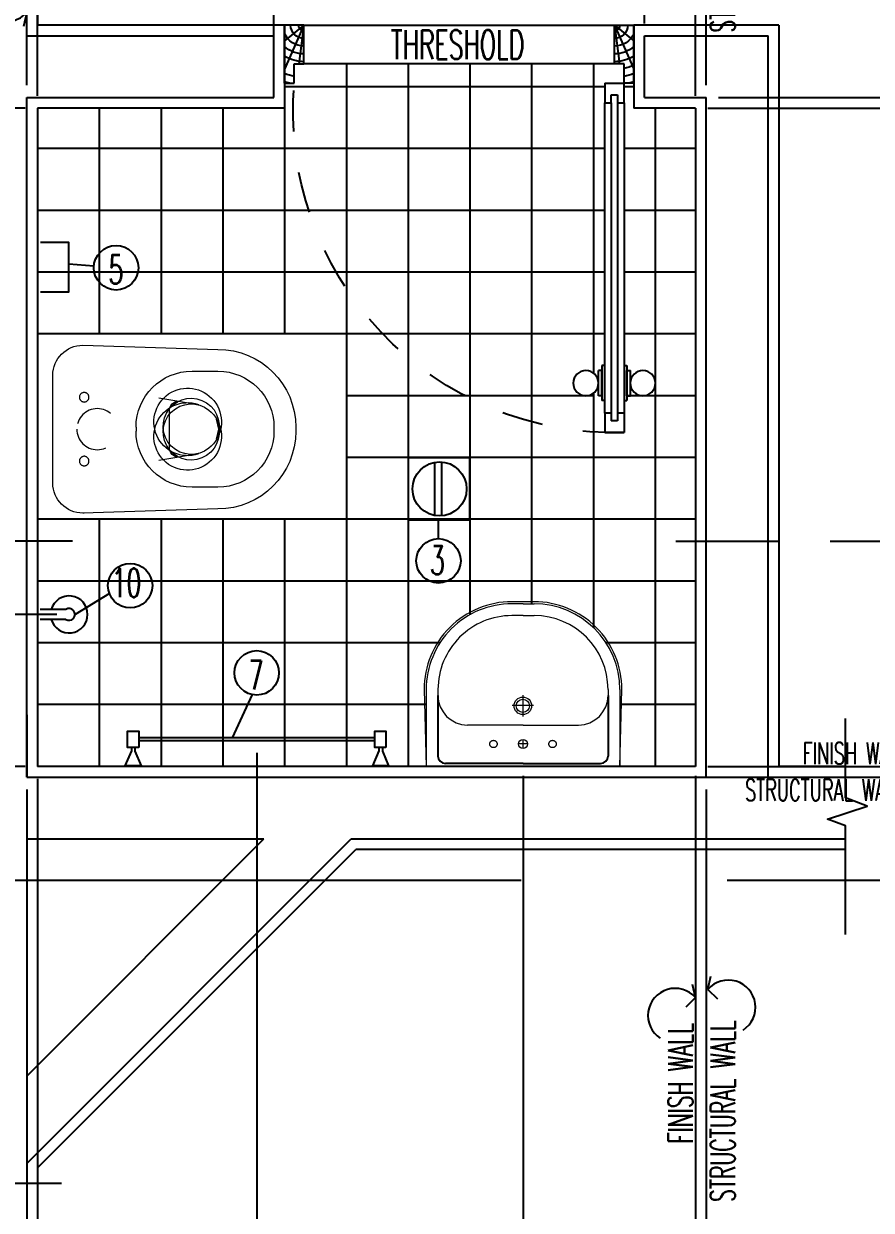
# Model space of a CAD drawing. Extents: x 417646.6 to 417675.4, y 43413.5 to 43433.4.
# Drawn here: x 417648.226 to 417650.284, y 43429.088 to 43431.969 of the extents above; entities that cross this region are included whole.
import ezdxf

# ---------------------------------------------------------------- set-up
doc = ezdxf.new("R2010")
doc.units = 0
doc.header["$MEASUREMENT"] = 0
doc.header["$PDMODE"] = 3
doc.header["$PDSIZE"] = 0.1
for name, pattern in [('CENTERX2', [4, 2.5, -0.5, 0.5, -0.5]), ('DASHED', [0.75, 0.5, -0.25]), ('HIDDEN', [0.375, 0.25, -0.125]), ('HIDDEN2', [0.1875, 0.125, -0.0625])]:
    doc.linetypes.add(name, pattern=pattern)
doc.layers.get('0').update_dxf_attribs({"linetype": 'CONTINUOUS'})
doc.layers.get('DEFPOINTS').update_dxf_attribs({"linetype": 'CONTINUOUS'})
for name, color, linetype in [('2', 2, 'CONTINUOUS'), ('AXES', 11, 'CENTERX2'), ('DIM', 4, 'CONTINUOUS'), ('DIM-NEW', 4, 'CONTINUOUS'), ('Dimout', 4, 'CONTINUOUS'), ('DOOR', 4, 'CONTINUOUS'), ('DOOR-DIM', 3, 'CONTINUOUS'), ('DW', 7, 'CONTINUOUS'), ('ELE', 3, 'CONTINUOUS'), ('ELEV-MARK', 6, 'CONTINUOUS'), ('FIX', 3, 'CONTINUOUS'), ('JUMP', 2, 'CONTINUOUS'), ('Plaster', 7, 'CONTINUOUS'), ('Tile', 5, 'CONTINUOUS'), ('TXT', 2, 'CONTINUOUS'), ('WALL', 6, 'CONTINUOUS')]:
    doc.layers.add(name, color=color, linetype=linetype)
doc.styles.add('ROMANS', font='ROMANS.shx', dxfattribs={"width": 0.6})
doc.dimstyles.new('R50', dxfattribs={"dimscale": 0, "dimtxt": 0.06, "dimasz": 0.03, "dimexe": 0.03, "dimexo": 0.03, "dimgap": 0.03, "dimtad": 1, "dimdec": 0, "dimlfac": 1000, "dimzin": 13, "dimdsep": 46, "dimtxsty": 'ROMANS', "dimblk": 'ARCHTICK', "dimcen": 0.09, "dimclrd": 4, "dimclre": 4, "dimclrt": 2, "dimadec": 0, "dimazin": 0, "dimtfac": 1, "dimtdec": 0, "dimtofl": 0, "dimtmove": 2, "dimatfit": 3, "dimldrblk": 'CLOSEDBLANK', "dimfxl": 0, "dimtolj": 1, "dimtzin": 0, "dimarcsym": 0})

# ---------------------------------------------------------------- blocks, each defined once
blk = doc.blocks.new('WC1')
at = {"layer": 'FIX', "lineweight": 20}
for p, q in [((35, 203.8), (-293, 193.8)), ((-230, 140.8), (-293, 140.8)), ((108, 0), (108, 130.8)), ((-149.8, 75.7), (-245.4, 60.1)), ((-482, 4.8), (-482, -4.8)), ((-429, 4.8), (-429, -4.8)), ((-288.7, 24.2), (-294.5, 0)), ((-294.5, 0), (-288.7, -24.2)), ((-94, 4.8), (-94, -4.8)), ((108, -130.8), (108, 0)), ((-245.4, -60.1), (-149.8, -75.7)), ((-293, -140.8), (-230, -140.8)), ((-293, -193.8), (35, -203.8)), ((31.8, -203.8), (35, -203.8))]:
    blk.add_line(p, q, dxfattribs=at)
at = {"layer": 'FIX', "linetype": 'Continuous', "lineweight": 20}
blk.add_line((-175.1, -47.3), (-175.4, 44.6), dxfattribs=at)
at = {"layer": 'FIX', "linetype": 'HIDDEN', "lineweight": 20, "ltscale": 0.05}
for centre in [(31.8, 77.5), (31.8, -77.5)]:
    blk.add_circle(centre, 11.6, dxfattribs=at)
at = {"layer": 'FIX', "linetype": 'HIDDEN2', "lineweight": 20, "ltscale": 0.3}
blk.add_circle((0, 0), 49.8, dxfattribs=at)
at = {"layer": 'FIX', "lineweight": 20}
for centre, radius, start, end in [((35, 130.8), 73, 360, 90), ((-293, 4.8), 189, 90, 180), ((-293, 4.8), 136, 90, 180), ((-230, 4.8), 136, 360, 90), ((-219.4, -17.6), 82, 108.496, 128.9242), ((-228, -6.9), 68.2, 128.9242, 152.8468), ((-293, -4.8), 189, 180, 270), ((-293, -4.8), 136, 180, 270), ((-228, 6.9), 68.2, 207.1532, 231.0758), ((-230, -4.8), 136, 270, 0), ((-219.4, 17.6), 82, 231.0758, 251.504), ((35, -130.8), 73, 270, 0)]:
    blk.add_arc(centre, radius, start, end, dxfattribs=at)
at = {"layer": 'FIX', "linetype": 'Continuous', "lineweight": 20}
for centre, start, end in [((-197.7, 45.5), 357.6662, 91.6121), ((-197.4, -45.6), 268.3879, 2.3338)]:
    blk.add_arc(centre, 22.3, start, end, dxfattribs=at)
blk = doc.blocks.new('DOOR90')
at = {"layer": 'DOOR', "color": 7, "linetype": 'ByBlock'}
for p, q in [((-150, 0), (0, 0)), ((-150, 0), (-150, -25)), ((0, -50), (-113.7, 0)), ((0, -50), (-40.1, 0)), ((0, -50), (0, 0)), ((-1000, -25), (-1050, -25)), ((-1050, -75), (-1050, -25)), ((-1050, -25), (-1050, -75)), ((-1000, -25), (-1000, -42)), ((-877.6, -17.8), (-967.6, -17.8)), ((-967.6, -25), (-967.6, -17.8)), ((-955, -8.8), (-890.2, -8.8)), ((-955, -17.8), (-955, -8.8)), ((-955, -17.8), (-890.2, -17.8)), ((-890.2, -17.8), (-890.2, -8.8)), ((-877.6, -25), (-877.6, -17.8)), ((-200, -25), (-150, -25)), ((-200, -42), (-200, -25)), ((-150, -25), (-100, -25)), ((-150, -75), (-150, -25)), ((-100, -25), (-100, -50)), ((-1000, -42), (-1020, -42)), ((-1020, -42), (-1020, -58)), ((-1000, -58), (-1020, -58)), ((-1000, -58), (-1000, -75)), ((-180, -42), (-200, -42)), ((-200, -58), (-180, -58)), ((-200, -75), (-200, -58)), ((-180, -58), (-180, -42)), ((0, -50), (-100, -36.6)), ((-100, -50), (0, -50)), ((-1000, -75), (-1050, -75)), ((-967.6, -75), (-967.6, -82.2)), ((-877.6, -82.2), (-967.6, -82.2)), ((-955, -82.2), (-890.2, -82.2)), ((-955, -82.2), (-955, -91.2)), ((-955, -91.2), (-890.2, -91.2)), ((-890.2, -82.2), (-890.2, -91.2)), ((-877.6, -75), (-877.6, -82.2)), ((-150, -75), (-200, -75)), ((0, -850), (-113.7, -900)), ((-100, -875), (-100, -850)), ((0, -850), (-100, -863.4)), ((-100, -850), (0, -850)), ((0, -850), (-40.1, -900)), ((0, -850), (0, -900)), ((-150, -875), (-100, -875)), ((-150, -900), (-150, -875)), ((-150, -900), (0, -900)), ((0, -900), (-150, -900))]:
    blk.add_line(p, q, dxfattribs=at)
at = {"layer": 'DOOR', "linetype": 'ByBlock'}
for p, q in [((-200, -25), (-1000, -25)), ((-200, -42), (-1000, -42)), ((-200, -58), (-1000, -58)), ((-1000, -75), (-200, -75))]:
    blk.add_line(p, q, dxfattribs=at)
at = {"layer": 'DOOR', "color": 7, "linetype": 'ByBlock'}
for centre in [(-922.6, 23.5), (-922.6, -123.5)]:
    blk.add_circle(centre, 32.4, dxfattribs=at)
for centre, radius, start, end in [((0, -50), 154.4, 161.1053, 166.2858), ((0, -50), 94.4, 148.0182, 180), ((0, -50), 134.4, 158.1598, 169.28), ((0, -50), 114.4, 154.0838, 167.3774), ((0, -50), 74.4, 137.7764, 180), ((0, -50), 54.4, 113.2074, 180), ((0, -50), 34.4, 90, 180), ((0, -50), 14.4, 90, 180), ((0, -850), 94.4, 180, 211.9818), ((0, -850), 74.4, 180, 222.2236), ((0, -850), 54.4, 180, 246.7926), ((0, -850), 34.4, 180, 270), ((0, -850), 14.4, 180, 270), ((0, -850), 154.4, 193.7142, 198.8947), ((0, -850), 134.4, 190.72, 201.8402)]:
    blk.add_arc(centre, radius, start, end, dxfattribs=at)
at = {"layer": 'DOOR', "linetype": 'HIDDEN', "ltscale": 0.5}
blk.add_arc((-222.2, -50), 828.2, 178.2701, 275.003, dxfattribs=at)
blk = doc.blocks.new('LAV-003')
at = {"layer": 'FIX', "linetype": 'ByBlock'}
blk.add_line((-327.5, -25), (327.5, -25), dxfattribs=at)
at = {"layer": 'FIX', "linetype": 'Continuous', "lineweight": 20}
for p, q in [((-327.5, -285), (-327.5, -25)), ((327.5, -285), (327.5, -25)), ((0, -165), (-187.5, -165)), ((0, -165), (187.5, -165)), ((-287.5, -285), (-287.5, -265)), ((287.5, -285), (287.5, -265)), ((0, -535), (-37.5, -535)), ((0, -535), (37.5, -535)), ((0, -575), (-37.5, -575)), ((0, -575), (37.5, -575))]:
    blk.add_line(p, q, dxfattribs=at)
at = {"layer": 'FIX', "linetype": 'ByBlock', "ltscale": 0.3}
for p, q in [((0, -35), (-262.5, -35)), ((0, -35), (262.5, -35)), ((-287.5, -265), (-287.5, -60)), ((287.5, -265), (287.5, -60))]:
    blk.add_line(p, q, dxfattribs=at)
at = {"layer": 'FIX', "lineweight": 20}
for p, q in [((-15.6, -100.9), (15.5, -100.9)), ((0, -85.4), (0, -116.5))]:
    blk.add_line(p, q, dxfattribs=at)
at = {"layer": 'FIX', "linetype": 'DASHED', "lineweight": 20, "ltscale": 0.04}
for p, q in [((0, -193.9), (0, -266.1)), ((-35.7, -230.5), (36.6, -230.5))]:
    blk.add_line(p, q, dxfattribs=at)
at = {"layer": 'FIX', "linetype": 'Continuous', "lineweight": 20}
blk.add_lwpolyline([(294.8, -25), (0, -25), (-327.5, -25), (-334.5, -285, 0.414214), (-37.5, -582), (0, -582), (37.5, -582, 0.414214), (334.5, -285), (327.5, -25), (0, -25)], format="xyb", dxfattribs=at)
at = {"layer": 'FIX', "linetype": 'HIDDEN', "lineweight": 20, "ltscale": 0.05}
for centre in [(-100, -100.9), (100, -100.9)]:
    blk.add_circle(centre, 12.4, dxfattribs=at)
at = {"layer": 'FIX', "lineweight": 20}
for centre, radius in [((0, -100.9), 15.5), ((0.5, -230), 29.5), ((0.5, -230), 22.5)]:
    blk.add_circle(centre, radius, dxfattribs=at)
at = {"layer": 'FIX', "linetype": 'ByBlock', "ltscale": 0.3}
for centre, start, end in [((-262.5, -60), 90, 180), ((262.5, -60), 0, 90)]:
    blk.add_arc(centre, 25, start, end, dxfattribs=at)
at = {"layer": 'FIX', "linetype": 'Continuous', "lineweight": 20}
for centre, radius, start, end in [((-187.5, -265), 100, 90, 180), ((187.5, -265), 100, 0, 90), ((-37.5, -285), 290, 180, 270), ((-37.5, -285), 250, 180, 270), ((37.5, -285), 290, 270, 0), ((37.5, -285), 250, 270, 0)]:
    blk.add_arc(centre, radius, start, end, dxfattribs=at)
blk = doc.blocks.new('A$C31925312')
at = {"layer": 'FIX'}
for p, q in [((0.0486, 0.625), (0.0838, 0.6402)), ((0.0838, 0.6402), (0.0859, 0.6402)), ((0.0838, 0.6402), (0.0838, 0.6007)), ((0.0845, 0.6402), (0.0845, 0.6007)), ((0.085, 0.6402), (0.085, 0.6007)), ((0.0856, 0.6402), (0.0856, 0.6007)), ((0.0224, 0.6066), (0.0159, 0.6066)), ((0.0395, 0.625), (0.0486, 0.625)), ((0.0395, 0.6163), (0.0476, 0.6163)), ((0.0476, 0.6163), (0.0838, 0.6007)), ((0.0838, 0.6007), (0.0859, 0.6007)), ((0.0486, 0.0242), (0.0838, 0.0394)), ((0.0838, 0.0394), (0.0838, 0)), ((0.0838, 0.0394), (0.0859, 0.0394)), ((0.0845, 0.0394), (0.0845, 0)), ((0.085, 0.0394), (0.085, 0)), ((0.0856, 0.0394), (0.0856, 0)), ((0.0395, 0.0242), (0.0486, 0.0242)), ((0.0395, 0.0156), (0.0476, 0.0156)), ((0.0476, 0.0156), (0.0838, 0)), ((0.0838, 0), (0.0859, 0))]:
    blk.add_line(p, q, dxfattribs=at)
for points in [[(0.0395, 0.6333), (0.0395, 0.6065), (0, 0.6065), (0, 0.6333)], [(0.0395, 0.0333), (0.0395, 0.0065), (0, 0.0065), (0, 0.0333)]]:
    blk.add_lwpolyline(points, close=True, dxfattribs=at)
blk.add_lwpolyline([(0.0159, 0.6066), (0.0159, 0.0333), (0.0224, 0.0333), (0.0224, 0.6066)], dxfattribs=at)
blk = doc.blocks.new('A$C67076F16')
at = {"layer": 'DIM-NEW'}
for p, q in [((0.0127, 0.0913), (0.1876, 0.0913)), ((0.0138, 0.1136), (0.1863, 0.1136))]:
    blk.add_line(p, q, dxfattribs=at)
at = {"layer": 'DW'}
blk.add_lwpolyline([(0, 0.2), (0, 0), (0.2, 0), (0.2, 0.2)], close=True, dxfattribs=at)
at = {"layer": 'FIX', "color": 2}
blk.add_circle((0.1, 0.0983), 0.0876, dxfattribs=at)
blk = doc.blocks.new('A$C785E76E1')
at = {"layer": 'JUMP'}
for p, q in [((0.033, 0.0529), (0.033, 0.1149)), ((0.057, 0.0529), (0.057, 0.1149))]:
    blk.add_line(p, q, dxfattribs=at)
for radius, start, end in [(0.045, 105.4782, 74.5218), (0.0144, 146.4427, 33.5573)]:
    blk.add_arc((0.045, 0.045), radius, start, end, dxfattribs=at)
blk = doc.blocks.new('_ARCHTICK')
at = {"color": 0, "linetype": 'ByBlock', "const_width": 0.15}
blk.add_lwpolyline([(-0.5, -0.5), (0.5, 0.5)], dxfattribs=at)
blk = doc.blocks.new('*D40')
at = {"layer": '2', "color": 4, "lineweight": -2}
for p, q in [((417648.2291, 43431.7641), (417647.3616, 43431.7641)), ((417647.3916, 43431.7641), (417647.3916, 43431.3785)), ((417648.0124, 43431.3785), (417647.3616, 43431.3785))]:
    blk.add_line(p, q, dxfattribs=at)
at = {"layer": 'DEFPOINTS', "color": 0}
for p in [(417648.2591, 43431.7641), (417647.3916, 43431.3785), (417648.0424, 43431.3785)]:
    blk.add_point(p, dxfattribs=at)
at = {"layer": '2', "color": 4, "lineweight": -2, "xscale": 0.03, "yscale": 0.03, "zscale": 0.03}
for p, rotation in [((417647.3916, 43431.7641), 90), ((417647.3916, 43431.3785), 270)]:
    blk.add_blockref('_ARCHTICK', p, dxfattribs=dict(at, rotation=rotation))
at = {"layer": '2', "color": 2, "insert": (417647.3316, 43431.5713), "char_height": 0.06, "attachment_point": 5, "rotation": 90, "style": 'ROMANS'}
blk.add_mtext('\\A1;386', dxfattribs=at)
blk = doc.blocks.new('_ClosedBlank')
at = {"color": 0, "linetype": 'ByBlock', "lineweight": -2}
for p, q in [((-1, 0.167), (0, 0)), ((-1, 0.167), (-1, -0.167)), ((0, 0), (-1, -0.167))]:
    blk.add_line(p, q, dxfattribs=at)
blk = doc.blocks.new('*D41')
at = {"layer": '2', "color": 4, "lineweight": -2}
for p, q in [((417648.3059, 43430.535), (417647.3616, 43430.535)), ((417647.3916, 43430.1661), (417647.3916, 43430.535)), ((417648.2291, 43430.1661), (417647.3616, 43430.1661))]:
    blk.add_line(p, q, dxfattribs=at)
at = {"layer": 'DEFPOINTS', "color": 0}
for p in [(417647.3916, 43430.535), (417648.3359, 43430.535), (417648.2591, 43430.1661)]:
    blk.add_point(p, dxfattribs=at)
at = {"layer": '2', "color": 4, "lineweight": -2, "xscale": 0.03, "yscale": 0.03, "zscale": 0.03}
for p, rotation in [((417647.3916, 43430.535), 90), ((417647.3916, 43430.1661), 270)]:
    blk.add_blockref('_ARCHTICK', p, dxfattribs=dict(at, rotation=rotation))
at = {"layer": '2', "color": 2, "insert": (417647.3316, 43430.3506), "char_height": 0.06, "attachment_point": 5, "rotation": 90, "style": 'ROMANS'}
blk.add_mtext('\\A1;369', dxfattribs=at)
blk = doc.blocks.new('*D42')
at = {"layer": '2', "color": 4, "lineweight": -2}
for p, q in [((417648.2291, 43431.7641), (417647.2502, 43431.7641)), ((417647.2802, 43431.7641), (417647.2802, 43430.1661)), ((417648.2291, 43430.1661), (417647.2502, 43430.1661))]:
    blk.add_line(p, q, dxfattribs=at)
at = {"layer": 'DEFPOINTS', "color": 0}
for p in [(417648.2591, 43431.7641), (417647.2802, 43430.1661), (417648.2591, 43430.1661)]:
    blk.add_point(p, dxfattribs=at)
at = {"layer": '2', "color": 4, "lineweight": -2, "xscale": 0.03, "yscale": 0.03, "zscale": 0.03}
for p, rotation in [((417647.2802, 43431.7641), 90), ((417647.2802, 43430.1661), 270)]:
    blk.add_blockref('_ARCHTICK', p, dxfattribs=dict(at, rotation=rotation))
at = {"layer": '2', "color": 2, "insert": (417647.2202, 43430.9651), "char_height": 0.06, "attachment_point": 5, "rotation": 90, "style": 'ROMANS'}
blk.add_mtext('\\A1;1598', dxfattribs=at)
blk = doc.blocks.new('*D43')
at = {"layer": '2', "color": 4, "lineweight": -2}
for p, q in [((417648.2031, 43431.7901), (417647.1305, 43431.7901)), ((417647.1605, 43431.7901), (417647.1605, 43430.1401)), ((417648.2031, 43430.1401), (417647.1305, 43430.1401))]:
    blk.add_line(p, q, dxfattribs=at)
at = {"layer": 'DEFPOINTS', "color": 0}
for p in [(417648.2331, 43431.7901), (417647.1605, 43430.1401), (417648.2331, 43430.1401)]:
    blk.add_point(p, dxfattribs=at)
at = {"layer": '2', "color": 4, "lineweight": -2, "xscale": 0.03, "yscale": 0.03, "zscale": 0.03}
for p, rotation in [((417647.1605, 43431.7901), 90), ((417647.1605, 43430.1401), 270)]:
    blk.add_blockref('_ARCHTICK', p, dxfattribs=dict(at, rotation=rotation))
at = {"layer": '2', "color": 2, "insert": (417647.1005, 43430.9651), "char_height": 0.06, "attachment_point": 5, "rotation": 90, "style": 'ROMANS'}
blk.add_mtext('\\A1;1650', dxfattribs=at)
blk = doc.blocks.new('*D44')
at = {"layer": '2', "color": 4, "lineweight": -2}
for p, q in [((417648.2591, 43431.7941), (417648.2591, 43432.7343)), ((417648.8331, 43431.8201), (417648.8331, 43432.7343)), ((417648.2591, 43432.7043), (417648.8331, 43432.7043))]:
    blk.add_line(p, q, dxfattribs=at)
at = {"layer": 'DEFPOINTS', "color": 0}
for p in [(417648.8331, 43432.7043), (417648.8331, 43431.7901), (417648.2591, 43431.7641)]:
    blk.add_point(p, dxfattribs=at)
at = {"layer": '2', "color": 4, "lineweight": -2, "xscale": 0.03, "yscale": 0.03, "zscale": 0.03, "rotation": 180}
blk.add_blockref('_ARCHTICK', (417648.2591, 43432.7043), dxfattribs=at)
at = {"layer": '2', "color": 4, "lineweight": -2, "xscale": 0.03, "yscale": 0.03, "zscale": 0.03}
blk.add_blockref('_ARCHTICK', (417648.8331, 43432.7043), dxfattribs=at)
at = {"layer": '2', "color": 2, "insert": (417648.5461, 43432.7643), "char_height": 0.06, "attachment_point": 5, "style": 'ROMANS'}
blk.add_mtext('\\A1;574', dxfattribs=at)
blk = doc.blocks.new('*D45')
at = {"layer": '2', "color": 4, "lineweight": -2}
for p, q in [((417648.8331, 43431.8201), (417648.8331, 43432.7343)), ((417649.7331, 43431.9701), (417649.7331, 43432.7343)), ((417648.8331, 43432.7043), (417649.7331, 43432.7043))]:
    blk.add_line(p, q, dxfattribs=at)
at = {"layer": 'DEFPOINTS', "color": 0}
for p in [(417649.7331, 43432.7043), (417649.7331, 43431.9401), (417648.8331, 43431.7901)]:
    blk.add_point(p, dxfattribs=at)
at = {"layer": '2', "color": 4, "lineweight": -2, "xscale": 0.03, "yscale": 0.03, "zscale": 0.03, "rotation": 180}
blk.add_blockref('_ARCHTICK', (417648.8331, 43432.7043), dxfattribs=at)
at = {"layer": '2', "color": 4, "lineweight": -2, "xscale": 0.03, "yscale": 0.03, "zscale": 0.03}
blk.add_blockref('_ARCHTICK', (417649.7331, 43432.7043), dxfattribs=at)
at = {"layer": '2', "color": 2, "insert": (417649.2831, 43432.7643), "char_height": 0.06, "attachment_point": 5, "style": 'ROMANS'}
blk.add_mtext('\\A1;900', dxfattribs=at)
blk = doc.blocks.new('*D46')
at = {"layer": '2', "color": 4, "lineweight": -2}
for p, q in [((417649.7331, 43431.9701), (417649.7331, 43432.7343)), ((417649.8571, 43431.7941), (417649.8571, 43432.7343)), ((417649.7331, 43432.7043), (417649.8571, 43432.7043))]:
    blk.add_line(p, q, dxfattribs=at)
at = {"layer": 'DEFPOINTS', "color": 0}
for p in [(417649.8571, 43432.7043), (417649.7331, 43431.9401), (417649.8571, 43431.7641)]:
    blk.add_point(p, dxfattribs=at)
at = {"layer": '2', "color": 4, "lineweight": -2, "xscale": 0.03, "yscale": 0.03, "zscale": 0.03, "rotation": 180}
blk.add_blockref('_ARCHTICK', (417649.7331, 43432.7043), dxfattribs=at)
at = {"layer": '2', "color": 4, "lineweight": -2, "xscale": 0.03, "yscale": 0.03, "zscale": 0.03}
blk.add_blockref('_ARCHTICK', (417649.8571, 43432.7043), dxfattribs=at)
at = {"layer": '2', "color": 2, "insert": (417649.7951, 43432.8093), "char_height": 0.06, "attachment_point": 5, "style": 'ROMANS'}
blk.add_mtext('\\A1;124', dxfattribs=at)
blk = doc.blocks.new('*D47')
at = {"layer": '2', "color": 4, "lineweight": -2}
for p, q in [((417648.2591, 43431.7941), (417648.2591, 43432.8513)), ((417649.8571, 43431.7941), (417649.8571, 43432.8513)), ((417649.8571, 43432.8213), (417648.2591, 43432.8213))]:
    blk.add_line(p, q, dxfattribs=at)
at = {"layer": 'DEFPOINTS', "color": 0}
for p in [(417648.2591, 43432.8213), (417648.2591, 43431.7641), (417649.8571, 43431.7641)]:
    blk.add_point(p, dxfattribs=at)
at = {"layer": '2', "color": 4, "lineweight": -2, "xscale": 0.03, "yscale": 0.03, "zscale": 0.03, "rotation": 180}
blk.add_blockref('_ARCHTICK', (417648.2591, 43432.8213), dxfattribs=at)
at = {"layer": '2', "color": 4, "lineweight": -2, "xscale": 0.03, "yscale": 0.03, "zscale": 0.03}
blk.add_blockref('_ARCHTICK', (417649.8571, 43432.8213), dxfattribs=at)
at = {"layer": '2', "color": 2, "insert": (417649.0581, 43432.8813), "char_height": 0.06, "attachment_point": 5, "style": 'ROMANS'}
blk.add_mtext('\\A1;1598', dxfattribs=at)
blk = doc.blocks.new('*D48')
at = {"layer": '2', "color": 4, "lineweight": -2}
for p, q in [((417648.2331, 43431.8201), (417648.2331, 43432.9665)), ((417649.8831, 43431.8201), (417649.8831, 43432.9665)), ((417649.8831, 43432.9365), (417648.2331, 43432.9365))]:
    blk.add_line(p, q, dxfattribs=at)
at = {"layer": 'DEFPOINTS', "color": 0}
for p in [(417648.2331, 43432.9365), (417648.2331, 43431.7901), (417649.8831, 43431.7901)]:
    blk.add_point(p, dxfattribs=at)
at = {"layer": '2', "color": 4, "lineweight": -2, "xscale": 0.03, "yscale": 0.03, "zscale": 0.03, "rotation": 180}
blk.add_blockref('_ARCHTICK', (417648.2331, 43432.9365), dxfattribs=at)
at = {"layer": '2', "color": 4, "lineweight": -2, "xscale": 0.03, "yscale": 0.03, "zscale": 0.03}
blk.add_blockref('_ARCHTICK', (417649.8831, 43432.9365), dxfattribs=at)
at = {"layer": '2', "color": 2, "insert": (417649.0581, 43432.9965), "char_height": 0.06, "attachment_point": 5, "style": 'ROMANS'}
blk.add_mtext('\\A1;1650', dxfattribs=at)
blk = doc.blocks.new('*D49')
at = {"layer": '2', "color": 4, "lineweight": -2}
for p, q in [((417649.8871, 43431.7641), (417650.9078, 43431.7641)), ((417650.8778, 43431.7641), (417650.8778, 43430.1661)), ((417649.8871, 43430.1661), (417650.9078, 43430.1661))]:
    blk.add_line(p, q, dxfattribs=at)
at = {"layer": 'DEFPOINTS', "color": 0}
for p in [(417649.8571, 43431.7641), (417649.8571, 43430.1661), (417650.8778, 43430.1661)]:
    blk.add_point(p, dxfattribs=at)
at = {"layer": '2', "color": 4, "lineweight": -2, "xscale": 0.03, "yscale": 0.03, "zscale": 0.03}
for p, rotation in [((417650.8778, 43431.7641), 90), ((417650.8778, 43430.1661), 270)]:
    blk.add_blockref('_ARCHTICK', p, dxfattribs=dict(at, rotation=rotation))
at = {"layer": '2', "color": 2, "insert": (417650.8178, 43430.9651), "char_height": 0.06, "attachment_point": 5, "rotation": 90, "style": 'ROMANS'}
blk.add_mtext('\\A1;1598', dxfattribs=at)
blk = doc.blocks.new('*D50')
at = {"layer": '2', "color": 4, "lineweight": -2}
for p, q in [((417649.9131, 43431.7901), (417651.0314, 43431.7901)), ((417651.0014, 43430.1401), (417651.0014, 43431.7901)), ((417649.9131, 43430.1401), (417651.0314, 43430.1401))]:
    blk.add_line(p, q, dxfattribs=at)
at = {"layer": 'DEFPOINTS', "color": 0}
for p in [(417649.8831, 43431.7901), (417651.0014, 43431.7901), (417649.8831, 43430.1401)]:
    blk.add_point(p, dxfattribs=at)
at = {"layer": '2', "color": 4, "lineweight": -2, "xscale": 0.03, "yscale": 0.03, "zscale": 0.03}
for p, rotation in [((417651.0014, 43431.7901), 90), ((417651.0014, 43430.1401), 270)]:
    blk.add_blockref('_ARCHTICK', p, dxfattribs=dict(at, rotation=rotation))
at = {"layer": '2', "color": 2, "insert": (417650.9414, 43430.9651), "char_height": 0.06, "attachment_point": 5, "rotation": 90, "style": 'ROMANS'}
blk.add_mtext('\\A1;1650', dxfattribs=at)
blk = doc.blocks.new('*D51')
at = {"layer": '2', "color": 4, "lineweight": -2}
for p, q in [((417648.7915, 43430.1992), (417648.7915, 43428.4607)), ((417648.2591, 43430.1361), (417648.2591, 43428.4607)), ((417648.2591, 43428.4907), (417648.7915, 43428.4907))]:
    blk.add_line(p, q, dxfattribs=at)
at = {"layer": 'DEFPOINTS', "color": 0}
for p in [(417648.7915, 43430.2292), (417648.2591, 43430.1661), (417648.7915, 43428.4907)]:
    blk.add_point(p, dxfattribs=at)
at = {"layer": '2', "color": 4, "lineweight": -2, "xscale": 0.03, "yscale": 0.03, "zscale": 0.03, "rotation": 180}
blk.add_blockref('_ARCHTICK', (417648.2591, 43428.4907), dxfattribs=at)
at = {"layer": '2', "color": 4, "lineweight": -2, "xscale": 0.03, "yscale": 0.03, "zscale": 0.03}
blk.add_blockref('_ARCHTICK', (417648.7915, 43428.4907), dxfattribs=at)
at = {"layer": '2', "color": 2, "insert": (417648.5253, 43428.5507), "char_height": 0.06, "attachment_point": 5, "style": 'ROMANS'}
blk.add_mtext('\\A1;532', dxfattribs=at)
blk = doc.blocks.new('*D52')
at = {"layer": '2', "color": 4, "lineweight": -2}
for p, q in [((417648.7915, 43430.1992), (417648.7915, 43428.4607)), ((417649.4381, 43430.1433), (417649.4381, 43428.4607)), ((417648.7915, 43428.4907), (417649.4381, 43428.4907))]:
    blk.add_line(p, q, dxfattribs=at)
at = {"layer": 'DEFPOINTS', "color": 0}
for p in [(417648.7915, 43430.2292), (417649.4381, 43430.1733), (417649.4381, 43428.4907)]:
    blk.add_point(p, dxfattribs=at)
at = {"layer": '2', "color": 4, "lineweight": -2, "xscale": 0.03, "yscale": 0.03, "zscale": 0.03, "rotation": 180}
blk.add_blockref('_ARCHTICK', (417648.7915, 43428.4907), dxfattribs=at)
at = {"layer": '2', "color": 4, "lineweight": -2, "xscale": 0.03, "yscale": 0.03, "zscale": 0.03}
blk.add_blockref('_ARCHTICK', (417649.4381, 43428.4907), dxfattribs=at)
at = {"layer": '2', "color": 2, "insert": (417649.1148, 43428.5507), "char_height": 0.06, "attachment_point": 5, "style": 'ROMANS'}
blk.add_mtext('\\A1;647', dxfattribs=at)
blk = doc.blocks.new('*D53')
at = {"layer": '2', "color": 4, "lineweight": -2}
for p, q in [((417649.4381, 43430.1433), (417649.4381, 43428.4607)), ((417649.8571, 43430.1433), (417649.8571, 43428.4607)), ((417649.4381, 43428.4907), (417649.8571, 43428.4907))]:
    blk.add_line(p, q, dxfattribs=at)
at = {"layer": 'DEFPOINTS', "color": 0}
for p in [(417649.4381, 43430.1733), (417649.8571, 43430.1733), (417649.8571, 43428.4907)]:
    blk.add_point(p, dxfattribs=at)
at = {"layer": '2', "color": 4, "lineweight": -2, "xscale": 0.03, "yscale": 0.03, "zscale": 0.03, "rotation": 180}
blk.add_blockref('_ARCHTICK', (417649.4381, 43428.4907), dxfattribs=at)
at = {"layer": '2', "color": 4, "lineweight": -2, "xscale": 0.03, "yscale": 0.03, "zscale": 0.03}
blk.add_blockref('_ARCHTICK', (417649.8571, 43428.4907), dxfattribs=at)
at = {"layer": '2', "color": 2, "insert": (417649.6476, 43428.5507), "char_height": 0.06, "attachment_point": 5, "style": 'ROMANS'}
blk.add_mtext('\\A1;419', dxfattribs=at)
blk = doc.blocks.new('*D54')
at = {"layer": '2', "color": 4, "lineweight": -2}
for p, q in [((417648.2591, 43430.1361), (417648.2591, 43428.3293)), ((417649.8571, 43430.1433), (417649.8571, 43428.3293)), ((417649.8571, 43428.3593), (417648.2591, 43428.3593))]:
    blk.add_line(p, q, dxfattribs=at)
at = {"layer": 'DEFPOINTS', "color": 0}
for p in [(417648.2591, 43430.1661), (417649.8571, 43430.1733), (417648.2591, 43428.3593)]:
    blk.add_point(p, dxfattribs=at)
at = {"layer": '2', "color": 4, "lineweight": -2, "xscale": 0.03, "yscale": 0.03, "zscale": 0.03, "rotation": 180}
blk.add_blockref('_ARCHTICK', (417648.2591, 43428.3593), dxfattribs=at)
at = {"layer": '2', "color": 4, "lineweight": -2, "xscale": 0.03, "yscale": 0.03, "zscale": 0.03}
blk.add_blockref('_ARCHTICK', (417649.8571, 43428.3593), dxfattribs=at)
at = {"layer": '2', "color": 2, "insert": (417649.0581, 43428.4193), "char_height": 0.06, "attachment_point": 5, "style": 'ROMANS'}
blk.add_mtext('\\A1;1598', dxfattribs=at)
blk = doc.blocks.new('*D55')
at = {"layer": '2', "color": 4, "lineweight": -2}
for p, q in [((417648.2331, 43430.1101), (417648.2331, 43428.1881)), ((417649.8831, 43430.1101), (417649.8831, 43428.1881)), ((417649.8831, 43428.2181), (417648.2331, 43428.2181))]:
    blk.add_line(p, q, dxfattribs=at)
at = {"layer": 'DEFPOINTS', "color": 0}
for p in [(417648.2331, 43430.1401), (417649.8831, 43430.1401), (417648.2331, 43428.2181)]:
    blk.add_point(p, dxfattribs=at)
at = {"layer": '2', "color": 4, "lineweight": -2, "xscale": 0.03, "yscale": 0.03, "zscale": 0.03, "rotation": 180}
blk.add_blockref('_ARCHTICK', (417648.2331, 43428.2181), dxfattribs=at)
at = {"layer": '2', "color": 4, "lineweight": -2, "xscale": 0.03, "yscale": 0.03, "zscale": 0.03}
blk.add_blockref('_ARCHTICK', (417649.8831, 43428.2181), dxfattribs=at)
at = {"layer": '2', "color": 2, "insert": (417649.0581, 43428.2781), "char_height": 0.06, "attachment_point": 5, "style": 'ROMANS'}
blk.add_mtext('\\A1;1650', dxfattribs=at)
blk = doc.blocks.new('FINISH.WALL')
at = {"layer": 'DIM'}
blk.add_arc((-0.0435, 0.0496), 0.066, 311.2207, 146.8229, dxfattribs=at)
at = {"layer": 'WALL'}
for q in [(-0.0228, 0.0234), (0.0318, 0.0075)]:
    blk.add_line((0, 0), q, dxfattribs=at)
at = {"layer": 'TXT', "style": 'ROMANS', "width": 0.6}
blk.add_text('FINISH WALL', height=0.06, dxfattribs=at).set_placement((-0.3548, 0.0066))
blk = doc.blocks.new('STTRUC.WALL')
at = {"layer": 'DIM'}
blk.add_arc((-0.0435, -0.0496), 0.066, 213.1771, 48.7793, dxfattribs=at)
at = {"layer": 'WALL'}
for q in [(-0.0228, -0.0234), (0.0318, -0.0075)]:
    blk.add_line((0, 0), q, dxfattribs=at)
at = {"layer": 'TXT', "style": 'ROMANS', "width": 0.6}
blk.add_text('STRUCTURAL WALL', height=0.06, dxfattribs=at).set_placement((-0.516, -0.066))
blk = doc.blocks.new('STRUC.W')
at = {"layer": 'DIM'}
blk.add_arc((0.0435, 0.0496), 0.066, 33.1771, 228.7793, dxfattribs=at)
at = {"layer": 'WALL'}
for q in [(-0.0318, 0.0075), (0.0228, 0.0234)]:
    blk.add_line((0, 0), q, dxfattribs=at)
at = {"layer": 'TXT', "style": 'ROMANS', "width": 0.6}
blk.add_text('STRUCTURAL WALL', height=0.06, dxfattribs=at).set_placement((0.0308, 0.0198))

msp = doc.modelspace()

# ---------------------------------------------------------------- linework, layer by layer
at = {"layer": '2'}
for p, q in [((417648.9062, 43431.9661), (417649.66, 43431.9661)), ((417649.66, 43431.8718), (417648.9062, 43431.8718)), ((417648.78, 43430.3406), (417648.7319, 43430.2357))]:
    msp.add_line(p, q, dxfattribs=at)
for points in [[(417648.266, 43431.3185), (417648.3349, 43431.3185), (417648.3349, 43431.4385), (417648.266, 43431.4385)], [(417650.2216, 43429.7583), (417650.2216, 43430.0218), (417650.1776, 43430.0378), (417650.2736, 43430.0698), (417650.2216, 43430.0899), (417650.2216, 43430.2825)], [(417648.3174, 43429.1532), (417648.2008, 43429.1532), (417648.1848, 43429.1092), (417648.1528, 43429.2052), (417648.1328, 43429.1532), (417647.9959, 43429.1532)]]:
    msp.add_lwpolyline(points, dxfattribs=at)
at = {"layer": 'AXES'}
msp.add_line((417646.9336, 43429.8901), (417651.2277, 43429.8901), dxfattribs=at)
at = {"layer": 'DW'}
msp.add_line((417648.3962, 43431.381), (417648.3349, 43431.3858), dxfattribs=at)
at = {"layer": 'ELE'}
for p, q in [((417649.2328, 43430.7192), (417649.2328, 43430.7673)), ((417648.4336, 43430.5859), (417648.3503, 43430.535))]:
    msp.add_line(p, q, dxfattribs=at)
at = {"layer": 'ELEV-MARK', "color": 6, "linetype": 'HIDDEN'}
for p, q in [((417648.3443, 43430.7134), (417646.799, 43430.7134)), ((417649.809, 43430.7134), (417651.3543, 43430.7134))]:
    msp.add_line(p, q, dxfattribs=at)
at = {"layer": 'FIX', "color": 2}
for centre in [(417648.45, 43431.3769), (417649.2328, 43430.6653), (417648.4841, 43430.605), (417648.7915, 43430.3933)]:
    msp.add_circle(centre, 0.054, dxfattribs=at)
at = {"layer": 'Plaster'}
for p, q in [((417648.2591, 43432.1312), (417648.2591, 43431.9661)), ((417648.8591, 43431.9661), (417648.2591, 43431.9661)), ((417648.8591, 43431.9661), (417648.8591, 43431.7641)), ((417650.0591, 43431.9661), (417649.7071, 43431.9661)), ((417649.7071, 43431.9661), (417649.7071, 43431.7641)), ((417650.0591, 43431.9661), (417650.0591, 43430.1661)), ((417649.7071, 43431.8161), (417649.6836, 43431.8161)), ((417648.8591, 43431.7641), (417648.2591, 43431.7641)), ((417648.2591, 43431.7641), (417648.2591, 43430.1661)), ((417649.8571, 43431.7641), (417649.7071, 43431.7641)), ((417649.8571, 43431.7641), (417649.8571, 43430.1661)), ((417649.8571, 43430.1661), (417648.2591, 43430.1661)), ((417650.2216, 43430.1661), (417650.0591, 43430.1661)), ((417648.2591, 43429.1914), (417649.0318, 43429.9641)), ((417650.2216, 43429.9641), (417649.0318, 43429.9641)), ((417648.2591, 43429.1914), (417648.2591, 43429.1532))]:
    msp.add_line(p, q, dxfattribs=at)
at = {"layer": 'Tile'}
for p, q in [((417649.0091, 43431.8718), (417649.0091, 43430.1661)), ((417649.1591, 43431.8718), (417649.1591, 43430.1661)), ((417649.3091, 43431.8718), (417649.3091, 43430.5343)), ((417649.4591, 43431.8718), (417649.4591, 43430.561)), ((417649.6091, 43431.8718), (417649.6091, 43431.1211)), ((417649.6365, 43431.8161), (417648.8591, 43431.8161)), ((417648.4091, 43431.7641), (417648.4091, 43431.2161)), ((417648.5591, 43431.7641), (417648.5591, 43431.2161)), ((417648.7091, 43431.7641), (417648.7091, 43431.2161)), ((417648.8591, 43431.7641), (417648.8591, 43431.2161)), ((417649.7591, 43431.7641), (417649.7591, 43430.1661)), ((417649.6365, 43431.6661), (417648.2591, 43431.6661)), ((417649.8571, 43431.6661), (417649.6836, 43431.6661)), ((417649.6365, 43431.5161), (417648.2591, 43431.5161)), ((417649.8571, 43431.5161), (417649.6836, 43431.5161)), ((417649.6365, 43431.3661), (417648.2591, 43431.3661)), ((417649.8571, 43431.3661), (417649.6836, 43431.3661)), ((417649.6365, 43431.2161), (417648.2591, 43431.2161)), ((417649.8571, 43431.2161), (417649.6836, 43431.2161)), ((417649.6091, 43431.0661), (417649.0091, 43431.0661)), ((417649.6091, 43431.0724), (417649.6091, 43430.5032)), ((417649.8571, 43431.0661), (417649.6904, 43431.0661)), ((417649.8571, 43430.9161), (417649.0091, 43430.9161)), ((417649.8571, 43430.7661), (417648.2591, 43430.7661)), ((417648.4091, 43430.7661), (417648.4091, 43430.1661)), ((417648.5591, 43430.7661), (417648.5591, 43430.1661)), ((417648.7091, 43430.7661), (417648.7091, 43430.1661)), ((417648.8591, 43430.7661), (417648.8591, 43430.1661)), ((417649.8571, 43430.6161), (417648.2591, 43430.6161)), ((417649.2364, 43430.4661), (417648.2591, 43430.4661)), ((417649.8571, 43430.4661), (417649.6398, 43430.4661)), ((417649.2029, 43430.3161), (417648.2591, 43430.3161)), ((417649.8571, 43430.3161), (417649.6733, 43430.3161))]:
    msp.add_line(p, q, dxfattribs=at)
at = {"layer": 'WALL'}
for p, q in [((417648.2331, 43431.9401), (417648.2331, 43432.1312)), ((417648.2331, 43431.9401), (417648.8331, 43431.9401)), ((417648.8331, 43431.7901), (417648.8331, 43431.9401)), ((417649.7331, 43431.9401), (417650.0331, 43431.9401)), ((417649.7331, 43431.7901), (417649.7331, 43431.9401)), ((417650.0331, 43430.1401), (417650.0331, 43431.9401)), ((417650.0331, 43431.6401), (417650.0331, 43431.9401)), ((417648.2331, 43430.1401), (417648.2331, 43431.7901)), ((417648.2331, 43431.7901), (417648.8331, 43431.7901)), ((417649.7331, 43431.7901), (417649.8831, 43431.7901)), ((417649.8831, 43430.1401), (417649.8831, 43431.7901)), ((417649.8831, 43431.6401), (417649.8831, 43431.7901)), ((417648.2331, 43430.291), (417648.2331, 43430.1401)), ((417648.2331, 43430.1401), (417650.2216, 43430.1401)), ((417648.2331, 43429.2022), (417649.021, 43429.9901)), ((417648.2331, 43429.9901), (417648.8089, 43429.9901)), ((417648.2331, 43429.9901), (417648.2331, 43429.4143)), ((417648.2331, 43429.4143), (417648.8089, 43429.9901)), ((417649.021, 43429.9901), (417650.2216, 43429.9901)), ((417648.2331, 43429.2022), (417648.2331, 43429.1532))]:
    msp.add_line(p, q, dxfattribs=at)

# ---------------------------------------------------------------- block references
at = {"layer": 'Dimout', "xscale": 0.75, "yscale": 0.75, "zscale": 0.75, "rotation": 90}
msp.add_blockref('A$C67076F16', (417649.3091, 43430.765), dxfattribs=at)
at = {"layer": 'Dimout'}
for name, p, rotation in [('A$C785E76E1', (417648.3808, 43430.4901), 90), ('A$C31925312', (417648.4715, 43430.2516), 270)]:
    msp.add_blockref(name, p, dxfattribs=dict(at, rotation=rotation))
at = {"layer": 'DOOR-DIM', "xscale": -0.0009422226436059138, "yscale": 0.0009422226436059138, "zscale": 0.0009422226536973159, "rotation": 270}
msp.add_blockref('DOOR90', (417649.7071, 43431.9661), dxfattribs=at)
at = {"layer": 'WALL'}
for name, p, xscale, yscale, zscale, rotation in [('STRUC.W', (417648.2331, 43431.9976), 1.093749999995453, 1.093749999995453, 1.09375, 90), ('LAV-003', (417649.4381, 43430.1481), 0.0007181328965252341, 0.0007181328547243999, 0.0007181328624157534, 180)]:
    msp.add_blockref(name, p, dxfattribs=dict(at, xscale=xscale, yscale=yscale, zscale=zscale, rotation=rotation))
at = {"layer": 'WALL', "extrusion": (0, 0, -1), "xscale": -1, "zscale": -1, "rotation": 270}
for name, p in [('STTRUC.WALL', (-417649.8871, 43432.464)), ('FINISH.WALL', (-417649.8571, 43429.6047)), ('STTRUC.WALL', (-417649.8871, 43429.6247))]:
    msp.add_blockref(name, p, dxfattribs=at)
at = {"layer": 'WALL', "xscale": -0.001000000047497451, "yscale": 0.0009999999892897904, "zscale": 0.001}
msp.add_blockref('WC1', (417648.4043, 43430.985), dxfattribs=at)
at = {"layer": 'WALL', "extrusion": (0, 0, -1), "xscale": -0.875, "yscale": 0.875, "zscale": -0.875}
for name, p in [('FINISH.WALL', (-417650.4276, 43430.1661)), ('STTRUC.WALL', (-417650.4289, 43430.1401))]:
    msp.add_blockref(name, p, dxfattribs=at)

# ---------------------------------------------------------------- texts
at = {"layer": 'TXT', "style": 'ROMANS', "width": 0.6}
for s, p in [('THRESHOLD', (417649.1171, 43431.8837)), ('5', (417648.4317, 43431.3377)), ('3', (417649.2123, 43430.6318)), ('10', (417648.4391, 43430.577)), ('7', (417648.7717, 43430.3532))]:
    msp.add_text(s, height=0.07, dxfattribs=at).set_placement(p)

# ---------------------------------------------------------------- dimensions: what is measured, and where the dimension line sits
at = {"layer": '2'}
for base, p1, p2, picture, middle in [((417648.2331, 43432.9365), (417649.8831, 43431.7901), (417648.2331, 43431.7901), '*D48', (417649.0581, 43432.9965)), ((417648.2591, 43432.8213), (417649.8571, 43431.7641), (417648.2591, 43431.7641), '*D47', (417649.0581, 43432.8813)), ((417649.8571, 43432.7043), (417649.7331, 43431.9401), (417649.8571, 43431.7641), '*D46', (417649.7951, 43432.8093)), ((417648.8331, 43432.7043), (417648.2591, 43431.7641), (417648.8331, 43431.7901), '*D44', (417648.5461, 43432.7643)), ((417649.7331, 43432.7043), (417648.8331, 43431.7901), (417649.7331, 43431.9401), '*D45', (417649.2831, 43432.7643)), ((417648.7915, 43428.4907), (417648.2591, 43430.1661), (417648.7915, 43430.2292), '*D51', (417648.5253, 43428.5507)), ((417649.4381, 43428.4907), (417648.7915, 43430.2292), (417649.4381, 43430.1733), '*D52', (417649.1148, 43428.5507)), ((417648.2591, 43428.3593), (417649.8571, 43430.1733), (417648.2591, 43430.1661), '*D54', (417649.0581, 43428.4193)), ((417649.8571, 43428.4907), (417649.4381, 43430.1733), (417649.8571, 43430.1733), '*D53', (417649.6476, 43428.5507)), ((417648.2331, 43428.2181), (417649.8831, 43430.1401), (417648.2331, 43430.1401), '*D55', (417649.0581, 43428.2781))]:
    dim = msp.add_linear_dim(base=base, p1=p1, p2=p2, dimstyle='R50', override={"dimscale": 1}, dxfattribs=at)
    dim.commit()
    dim.dimension.update_dxf_attribs({"geometry": picture, "text_midpoint": middle})
for base, p1, p2, picture, middle in [((417647.1605, 43430.1401), (417648.2331, 43431.7901), (417648.2331, 43430.1401), '*D43', (417647.1005, 43430.9651)), ((417651.0014, 43431.7901), (417649.8831, 43430.1401), (417649.8831, 43431.7901), '*D50', (417650.9414, 43430.9651)), ((417647.2802, 43430.1661), (417648.2591, 43431.7641), (417648.2591, 43430.1661), '*D42', (417647.2202, 43430.9651)), ((417647.3916, 43431.3785), (417648.2591, 43431.7641), (417648.0424, 43431.3785), '*D40', (417647.3316, 43431.5713)), ((417650.8778, 43430.1661), (417649.8571, 43431.7641), (417649.8571, 43430.1661), '*D49', (417650.8178, 43430.9651)), ((417647.3916, 43430.535), (417648.2591, 43430.1661), (417648.3359, 43430.535), '*D41', (417647.3316, 43430.3506))]:
    dim = msp.add_linear_dim(base=base, p1=p1, p2=p2, angle=90, dimstyle='R50', override={"dimscale": 1}, dxfattribs=at)
    dim.commit()
    dim.dimension.update_dxf_attribs({"geometry": picture, "text_midpoint": middle})

doc.saveas('drawing.dxf')
